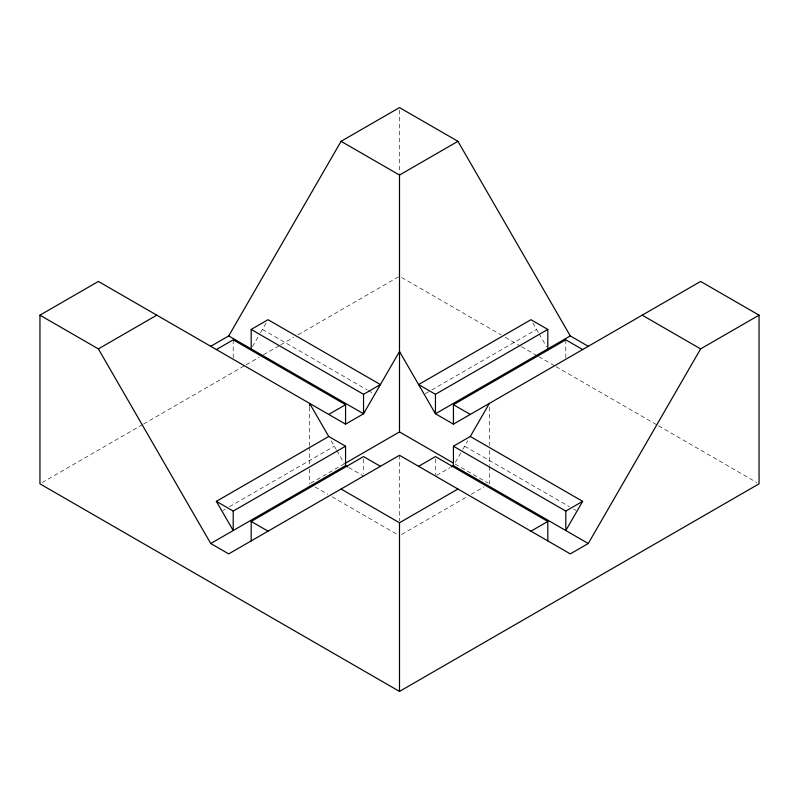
<?xml version="1.0" encoding="UTF-8"?>
<svg xmlns="http://www.w3.org/2000/svg" width="799" height="799" viewBox="0 0 799 799"><rect width="100%" height="100%" fill="white"/><g stroke="black" fill="none" stroke-linecap="round" stroke-linejoin="round"><path stroke-width="0.6" stroke-dasharray="4 3" d="M252.434 346.736L259.925 333.762M260.554 332.684L266.167 322.956M455.31 462.421L462.172 450.536M462.801 449.447L467.795 440.798M42.107 482.586L142.522 424.609M143.6 423.989L245.103 365.393M246.182 364.763L259.136 357.283M263.45 354.796L279.65 345.448M280.729 344.818L293.682 337.338M298.007 334.841L398.421 276.873M223.051 510.451L225.218 509.203M229.533 506.706L334.332 446.212M425.298 393.687L430.701 390.571M431.78 389.942L536.578 329.438M310.681 483.215L344.928 463.44M436.514 475.435L450.256 467.495M401.637 534.491L466.916 496.808M471.2 494.331L484.034 486.921M401.657 277.493L500.993 334.841M505.318 337.338L520.429 346.067M521.507 346.686L537.707 356.044M538.786 356.664L554.985 366.012M556.064 366.641L657.557 425.238M658.636 425.857L756.893 482.586M262.422 329.438L367.22 389.942M368.299 390.571L373.702 393.687M464.668 446.212L569.467 506.706M573.782 509.203L575.949 510.451M455.14 464.059L488.319 483.215M348.744 467.495L363.545 476.044M314.966 486.921L327.8 494.331M332.084 496.808L398.431 535.11M532.833 322.956L538.446 332.684M539.075 333.762L546.566 346.736M331.215 440.798L336.209 449.447M336.828 450.536L344.319 463.51M565.792 339.825L565.792 358.062M489.387 407.1L489.387 445.472M489.387 450.416L489.387 465.268M489.387 466.506L489.387 483.834M435.455 459.016L435.455 474.836M399.5 110.062L399.5 173.313M399.5 455.29L399.5 520.878M363.545 459.016L363.545 473.617M309.613 407.1L309.613 445.472M309.613 446.711L309.613 464.029M309.613 468.983L309.613 483.834M233.208 339.825L233.208 358.062"/><path stroke-width="1.2" d="M210.736 346.307L228.714 335.93L341.073 141.313L399.5 107.585L457.927 141.313L570.286 335.93L588.264 346.307M759.05 315.166L700.623 281.438L453.433 424.149L435.455 413.772L399.5 351.5L363.545 413.772L345.567 424.149L98.377 281.438L39.95 315.166L39.95 483.834L399.5 691.415L759.05 483.834L759.05 315.166L700.623 348.903L588.264 543.51L453.433 465.667L453.433 446.212L470.291 436.474L489.387 403.395M470.291 436.474L582.651 501.343L565.792 530.536L565.792 511.08L453.433 446.212M39.95 315.166L98.377 348.903L156.804 315.166M341.073 141.313L399.5 175.051L457.927 141.313M216.359 349.553L233.208 339.825L345.567 404.693L345.567 424.149M251.186 329.438L268.045 319.71L380.404 384.579L363.545 394.307L251.186 329.438L251.186 348.903M328.719 414.421L345.567 404.693M345.567 446.212L233.208 511.08L233.208 530.536L216.359 501.343L328.719 436.474L345.567 446.212L345.567 465.667L210.736 543.51L98.377 348.903M547.814 329.438L530.955 319.71L418.596 384.579L435.455 394.307L547.814 329.438L547.814 348.903M345.997 462.831L399.5 431.939L453.003 462.831M570.286 335.93L435.455 413.772L435.455 394.307M251.186 540.913L251.186 521.457L363.545 456.589L380.404 466.316M453.433 424.149L453.433 404.693L565.792 339.825L582.651 349.553M418.596 466.316L435.455 456.589L547.814 521.457L547.814 540.913M451.315 466.886L453.433 465.667M341.073 489.018L399.5 522.756L457.927 489.018M530.955 531.185L547.814 521.457M565.792 511.08L582.651 501.343M588.264 543.51L570.286 553.887L399.5 455.29L228.714 553.887L210.736 543.51M642.196 315.166L700.623 348.903M453.433 404.693L470.291 414.421M228.714 335.93L363.545 413.772L363.545 394.307M345.567 465.667L347.685 466.886M216.359 501.343L233.208 511.08M251.186 521.457L268.045 531.185M328.719 436.474L309.613 403.395L309.613 405.872M399.5 175.051L399.5 431.939M399.5 522.756L399.5 691.415"/></g></svg>
